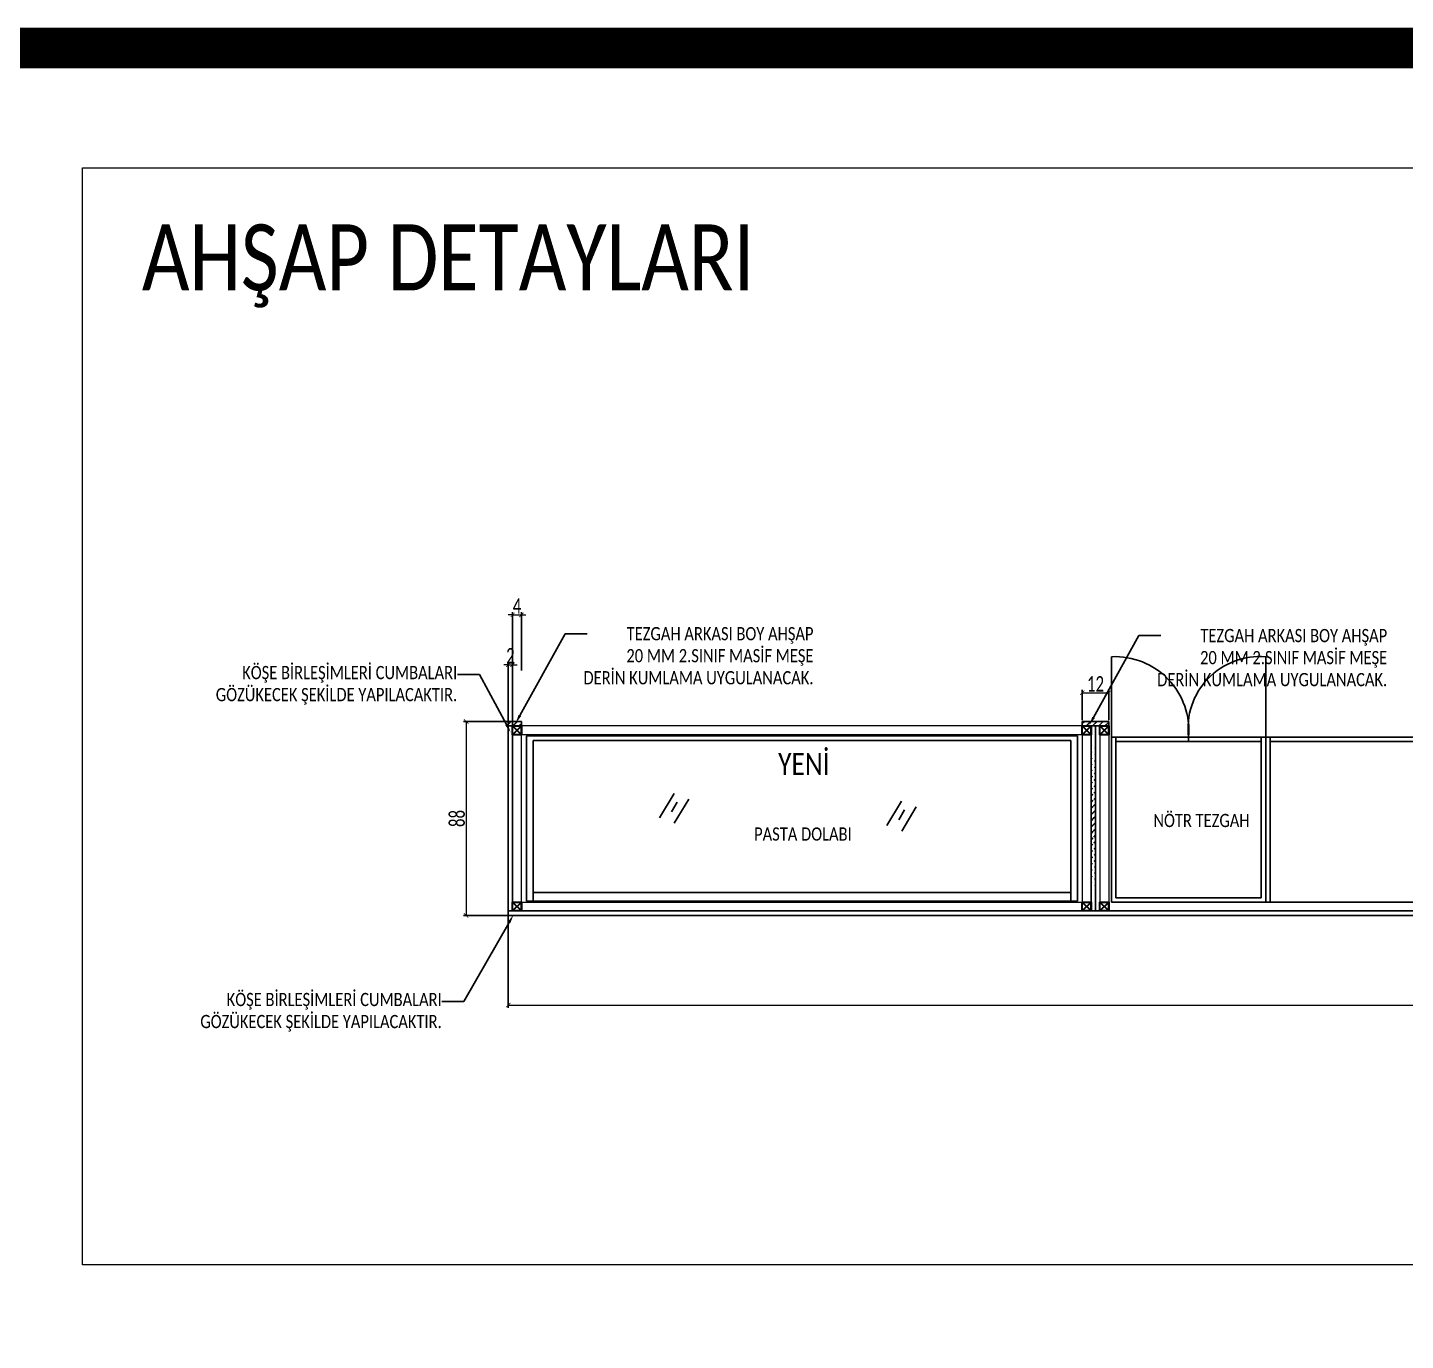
# Model space of a CAD drawing. Header units: millimetres. Extents: x -24 to 530668, y -246875 to -2983.
# Drawn here: x 270690 to 271315, y -109617 to -109021 of the extents above; entities that cross this region are included whole.
import ezdxf
from ezdxf import colors
from ezdxf.entities.mleader import LeaderData, LeaderLine
from ezdxf.math import Vec2, Vec3

# ---------------------------------------------------------------- set-up
doc = ezdxf.new("R2010")
doc.units = ezdxf.units.MM
doc.header["$PDMODE"] = 2
doc.layers.get('0').update_dxf_attribs({"lineweight": 20})
for name, color, linetype, lineweight in [('ahsap', 34, 'Continuous', 25), ('demir-1', 103, 'Continuous', 20), ('KP', 167, 'Continuous', 30), ('makineekipman', 156, 'Continuous', 20), ('mutfak ekipmanları', 167, 'Continuous', 25), ('text', 1, 'Continuous', 20), ('ölçü', 251, 'Continuous', 5)]:
    doc.layers.add(name, color=color, linetype=linetype, lineweight=lineweight)
doc.layers.add('yazı', color=11, linetype='Continuous')
doc.styles.add('text2', font='calibri.ttf', dxfattribs={"width": 0.8})
doc.styles.add('Ölçü50', font='calibri.ttf', dxfattribs={"width": 0.7})
doc.dimstyles.new('ölçü10', dxfattribs={"dimtxt": 7, "dimasz": 2, "dimexe": 1.25, "dimexo": 0.625, "dimgap": 0.5, "dimtad": 1, "dimzin": 9, "dimtxsty": 'Ölçü50', "dimblk": 'ARCHTICK', "dimcen": 2, "dimclrd": 256, "dimclre": 256, "dimclrt": 1, "dimazin": 2, "dimtfac": 1, "dimtix": 1, "dimtmove": 0, "dimatfit": 3, "dimldrblk": 'ARCHTICK', "dimfxl": 1, "dimlwd": -1, "dimarcsym": 0})
pattern_1 = [(45, (-8620.0434, 6163.8572), (-1.414213562, 1.414213562), []), (45, (-8619.9434, 6163.8572), (-1.414213562, 1.414213562), [])]

# ---------------------------------------------------------------- blocks, each defined once
blk = doc.blocks.new('fdg')
at = {"layer": 'KP'}
blk.add_lwpolyline([(249315.5, -96506), (249319.5, -96506), (249319.5, -96510), (249315.5, -96510), (249315.5, -96506), (249319.5, -96510), (249319.5, -96506), (249315.5, -96510)], dxfattribs=at)
blk = doc.blocks.new('ADF')
at = {"layer": 'ahsap', "ltscale": 50}
for p, q in [((259780.91, -105638.12, 0), (259780.91, -105601.66, 0)), ((259850.91, -105638.12, 0), (259850.91, -105601.66, 0)), ((259782.91, -105638.12, 0), (259782.91, -105711.12, 0)), ((259815.91, -105640.12, 0), (259815.91, -105638.12, 0)), ((259848.91, -105711.12, 0), (259848.91, -105638.12, 0)), ((259852.91, -105638.12, 0), (259852.91, -105713.12, 0)), ((259942.91, -105638.12, 0), (259942.91, -105713.12, 0)), ((260028.91, -105713.12, 0), (260028.91, -105638.12, 0)), ((259848.91, -105640.12, 0), (259782.91, -105640.12, 0)), ((260028.91, -105640.12, 0), (259852.91, -105640.12, 0)), ((259940.91, -105640.12, 0), (259940.91, -105713.12, 0)), ((259944.91, -105640.12, 0), (259944.91, -105713.12, 0)), ((259782.91, -105711.12, 0), (259848.91, -105711.12, 0))]:
    blk.add_line(p, q, dxfattribs=at)
at = {"layer": 'ahsap', "ltscale": 50, "elevation": 0}
for points in [[(259780.91, -105713.12), (259850.91, -105713.12), (259850.91, -105638.12), (259780.91, -105638.12)], [(259850.91, -105638.12), (259850.91, -105713.12), (260030.91, -105713.12), (260030.91, -105638.12)]]:
    blk.add_lwpolyline(points, close=True, dxfattribs=at)
at = {"layer": 'ahsap', "ltscale": 50}
for centre, radius, start, end in [((259782.53, -105635.13, 0), 33.52, 354.88326, 92.76777), ((259848.26, -105634.14, 0), 32.59, 85.32961, 187.01935)]:
    blk.add_arc(centre, radius, start, end, dxfattribs=at)
at = {"layer": 'yazı', "char_height": 6, "attachment_point": 7, "style": 'text2'}
for s, insert in [('NÖTR TEZGAH', (259799.93, -105679.05)), ('KASA DOLABI', (259920.19, -105679.05))]:
    blk.add_mtext_dynamic_manual_height_columns(s, width=527.0079, gutter_width=12.5, heights=[0], dxfattribs=dict(at, insert=insert))
blk = doc.blocks.new('PD')
at = {"layer": 'mutfak ekipmanları'}
for p, q in [((259693.11, -106262.8), (259442.97, -106262.8)), ((259442.97, -106262.8), (259442.97, -106337.8)), ((259693.11, -106337.8), (259693.11, -106262.8)), ((259690.11, -106264.8), (259445.97, -106264.8)), ((259445.97, -106264.8), (259445.97, -106337.8)), ((259690.11, -106337.8), (259690.11, -106264.8)), ((259503.39, -106299.91), (259509.99, -106288.93)), ((259511.37, -106292.84), (259508.84, -106297.31)), ((259510.11, -106302.45), (259516.71, -106291.47)), ((259606.6, -106303.43), (259613.2, -106292.45)), ((259613.32, -106305.97), (259619.92, -106294.99)), ((259614.57, -106296.37), (259612.04, -106300.84)), ((259442.97, -106337.8), (259693.11, -106337.8)), ((259445.97, -106333.8), (259690.11, -106333.8))]:
    blk.add_line(p, q, dxfattribs=at)
at = {"layer": 'yazı', "insert": (259546.34, -106304.33, 0), "char_height": 6, "attachment_point": 1, "style": 'text2'}
blk.add_mtext_dynamic_manual_height_columns('PASTA DOLABI', width=527.0079, gutter_width=12.5, heights=[0], dxfattribs=at)
blk = doc.blocks.new('_ArchTick')
at = {"color": 0, "linetype": 'ByBlock', "const_width": 0.15}
blk.add_lwpolyline([(-0.5, -0.5), (0.5, 0.5)], dxfattribs=at)
blk = doc.blocks.new('*D478')
at = {"layer": 'DEFPOINTS', "color": 0, "transparency": 16777216}
for p in [(270909.78, -109310.64), (270907.78, -109345.89), (270909.78, -109345.89)]:
    blk.add_point(p, dxfattribs=at)
at = {"layer": 'ölçü', "lineweight": -2, "transparency": 16777216}
for p, q in [((270907.78, -109345.26), (270907.78, -109309.39)), ((270909.78, -109345.26), (270909.78, -109309.39))]:
    blk.add_line(p, q, dxfattribs=at)
at = {"layer": 'ölçü', "transparency": 16777216}
for p, q in [((270907.78, -109310.64), (270905.78, -109310.64)), ((270907.78, -109310.64), (270909.78, -109310.64)), ((270909.78, -109310.64), (270911.78, -109310.64))]:
    blk.add_line(p, q, dxfattribs=at)
at = {"layer": 'ölçü', "transparency": 16777216, "xscale": 2, "yscale": 2, "zscale": 2}
blk.add_blockref('_ArchTick', (270907.78, -109310.64), dxfattribs=at)
at = {"layer": 'ölçü', "transparency": 16777216, "xscale": 2, "yscale": 2, "zscale": 2, "rotation": 180}
blk.add_blockref('_ArchTick', (270909.78, -109310.64), dxfattribs=at)
at = {"layer": 'ölçü', "color": 1, "transparency": 16777216, "insert": (270908.78, -109306.61), "char_height": 7, "attachment_point": 5, "style": 'Ölçü50'}
blk.add_mtext('2', dxfattribs=at)
blk = doc.blocks.new('*D479')
at = {"layer": 'DEFPOINTS', "color": 0, "transparency": 16777216}
for p in [(270913.78, -109288.02), (270913.78, -109313.83), (270909.78, -109323.26)]:
    blk.add_point(p, dxfattribs=at)
at = {"layer": 'ölçü', "transparency": 16777216}
for p, q in [((270909.78, -109288.02), (270907.78, -109288.02)), ((270909.78, -109288.02), (270913.78, -109288.02)), ((270913.78, -109288.02), (270915.78, -109288.02))]:
    blk.add_line(p, q, dxfattribs=at)
at = {"layer": 'ölçü', "lineweight": -2, "transparency": 16777216}
for p, q in [((270909.78, -109322.64), (270909.78, -109286.77)), ((270913.78, -109313.21), (270913.78, -109286.77))]:
    blk.add_line(p, q, dxfattribs=at)
at = {"layer": 'ölçü', "transparency": 16777216, "xscale": 2, "yscale": 2, "zscale": 2}
blk.add_blockref('_ArchTick', (270909.78, -109288.02), dxfattribs=at)
at = {"layer": 'ölçü', "transparency": 16777216, "xscale": 2, "yscale": 2, "zscale": 2, "rotation": 180}
blk.add_blockref('_ArchTick', (270913.78, -109288.02), dxfattribs=at)
at = {"layer": 'ölçü', "color": 1, "transparency": 16777216, "insert": (270911.78, -109284), "char_height": 7, "attachment_point": 5, "style": 'Ölçü50'}
blk.add_mtext('4', dxfattribs=at)
blk = doc.blocks.new('*D480')
at = {"layer": 'DEFPOINTS', "color": 0, "transparency": 16777216}
for p in [(270907.78, -109422.46), (271977.66, -109422.46), (271977.66, -109465.17)]:
    blk.add_point(p, dxfattribs=at)
at = {"layer": 'ölçü', "lineweight": -2, "transparency": 16777216}
for p, q in [((270907.78, -109423.08), (270907.78, -109466.42)), ((271977.66, -109423.08), (271977.66, -109466.42))]:
    blk.add_line(p, q, dxfattribs=at)
at = {"layer": 'ölçü', "transparency": 16777216}
blk.add_line((270907.78, -109465.17), (271977.66, -109465.17), dxfattribs=at)
at = {"layer": 'ölçü', "transparency": 16777216, "xscale": 2, "yscale": 2, "zscale": 2, "rotation": 180}
blk.add_blockref('_ArchTick', (270907.78, -109465.17), dxfattribs=at)
at = {"layer": 'ölçü', "transparency": 16777216, "xscale": 2, "yscale": 2, "zscale": 2}
blk.add_blockref('_ArchTick', (271977.66, -109465.17), dxfattribs=at)
at = {"layer": 'ölçü', "color": 1, "transparency": 16777216, "insert": (271442.72, -109460.35), "char_height": 7, "attachment_point": 5, "style": 'Ölçü50'}
blk.add_mtext('1069,88', dxfattribs=at)
blk = doc.blocks.new('*D484')
at = {"layer": 'DEFPOINTS', "color": 0, "transparency": 16777216}
for p in [(271180.35, -109323.38), (271168.35, -109336.46), (271180.35, -109336.46)]:
    blk.add_point(p, dxfattribs=at)
at = {"layer": 'ölçü', "lineweight": -2, "transparency": 16777216}
for p, q in [((271168.35, -109335.83), (271168.35, -109322.13)), ((271180.35, -109335.83), (271180.35, -109322.13))]:
    blk.add_line(p, q, dxfattribs=at)
at = {"layer": 'ölçü', "transparency": 16777216}
blk.add_line((271168.35, -109323.38), (271180.35, -109323.38), dxfattribs=at)
at = {"layer": 'ölçü', "transparency": 16777216, "xscale": 2, "yscale": 2, "zscale": 2, "rotation": 180}
blk.add_blockref('_ArchTick', (271168.35, -109323.38), dxfattribs=at)
at = {"layer": 'ölçü', "transparency": 16777216, "xscale": 2, "yscale": 2, "zscale": 2}
blk.add_blockref('_ArchTick', (271180.35, -109323.38), dxfattribs=at)
at = {"layer": 'ölçü', "color": 1, "transparency": 16777216, "insert": (271174.35, -109319.34), "char_height": 7, "attachment_point": 5, "style": 'Ölçü50'}
blk.add_mtext('12', dxfattribs=at)
blk = doc.blocks.new('*D485')
at = {"layer": 'DEFPOINTS', "color": 0, "transparency": 16777216}
for p in [(270910.78, -109336.46), (270888.7, -109424.46), (270910.78, -109424.46)]:
    blk.add_point(p, dxfattribs=at)
at = {"layer": 'ölçü', "lineweight": -2, "transparency": 16777216}
for p, q in [((270910.16, -109336.46), (270887.45, -109336.46)), ((270910.16, -109424.46), (270887.45, -109424.46))]:
    blk.add_line(p, q, dxfattribs=at)
at = {"layer": 'ölçü', "transparency": 16777216}
blk.add_line((270888.7, -109336.46), (270888.7, -109424.46), dxfattribs=at)
at = {"layer": 'ölçü', "transparency": 16777216, "xscale": 2, "yscale": 2, "zscale": 2}
for p, rotation in [((270888.7, -109336.46), 90), ((270888.7, -109424.46), 270)]:
    blk.add_blockref('_ArchTick', p, dxfattribs=dict(at, rotation=rotation))
at = {"layer": 'ölçü', "color": 1, "transparency": 16777216, "insert": (270884.61, -109380.46), "char_height": 7, "attachment_point": 5, "rotation": 90, "style": 'Ölçü50'}
blk.add_mtext('88', dxfattribs=at)

msp = doc.modelspace()

# ---------------------------------------------------------------- hatches: boundary and pattern name
at = {"layer": 'ahsap'}
h = msp.add_hatch(dxfattribs=at)
h.set_pattern_fill('JIS_LC_20A', color=0, scale=0.1)
h.set_pattern_definition(pattern_1)
h.paths.add_polyline_path([(270907.78, -109338.458), (270907.78, -109336.458), (270913.78, -109336.458), (270913.78, -109338.458)])
h = msp.add_hatch(dxfattribs=at)
h.set_pattern_fill('JIS_LC_20A', color=0, scale=0.1)
h.set_pattern_definition(pattern_1)
h.paths.add_polyline_path([(271180.346, -109338.458), (271180.346, -109336.458), (271168.346, -109336.458), (271168.346, -109338.458)])
h = msp.add_hatch(dxfattribs=at)
h.set_pattern_fill('JIS_LC_20A', color=0, scale=0.1)
h.set_pattern_definition(pattern_1)
edge = h.paths.add_edge_path()
edge.add_line((271174.346, -109338.458), (271174.346, -109422.458))
edge.add_line((271172.346, -109338.458), (271172.346, -109422.458))

# ---------------------------------------------------------------- linework, layer by layer
at = {"color": 1, "const_width": 18.492}
msp.add_lwpolyline([(269213.704, -109030.619), (275060.383, -109030.619), (275060.383, -110583.763), (269213.704, -110583.763)], close=True, dxfattribs=at)
msp.add_lwpolyline([(270714.572, -109085.085), (272318.154, -109085.085), (272318.154, -109583.156), (270714.572, -109583.156)], close=True)
at = {"layer": 'ahsap'}
for p, q in [((270909.78, -109338.458), (270909.78, -109422.458)), ((270907.78, -109422.458), (271977.656, -109422.458))]:
    msp.add_line(p, q, dxfattribs=at)
for points in [[(270907.78, -109338.458), (270907.78, -109336.458), (270913.78, -109336.458), (270913.78, -109338.458)], [(271180.346, -109338.458), (271180.346, -109336.458), (271168.346, -109336.458), (271168.346, -109338.458)]]:
    msp.add_lwpolyline(points, close=True, dxfattribs=at)
for points in [[(270909.78, -109338.458), (270907.78, -109338.458), (270907.78, -109424.458), (271977.656, -109424.458), (271977.656, -109338.458), (271975.656, -109338.458)], [(271172.346, -109338.458), (271172.346, -109422.458)], [(271174.346, -109338.458), (271174.346, -109422.458)]]:
    msp.add_lwpolyline(points, dxfattribs=at)
at = {"layer": 'demir-1'}
for p, q in [((271180.346, -109338.458), (270909.78, -109338.458)), ((270913.78, -109418.458), (270913.78, -109338.458)), ((271172.346, -109342.458), (270909.78, -109342.458)), ((270909.78, -109422.458), (270913.78, -109422.458))]:
    msp.add_line(p, q, dxfattribs=at)
for points in [[(271168.346, -109338.458), (271168.346, -109422.458)], [(271176.346, -109338.458), (271176.346, -109422.458)], [(271180.346, -109338.458), (271180.346, -109422.458)], [(271176.346, -109342.458), (271180.346, -109342.458)], [(270913.78, -109418.458), (271172.346, -109418.458)]]:
    msp.add_lwpolyline(points, dxfattribs=at)
msp.add_arc((271033.65, -109342.682), 75.87, 267.076435, 267.222969, dxfattribs=at)

# ---------------------------------------------------------------- block references
for name, p in [('ADF', (11400.684, -3705.383)), ('PD', (11473.068, -3080.193))]:
    msp.add_blockref(name, p, dxfattribs=at)
at = {"layer": 'makineekipman'}
for p in [(21594.282, -12832.458), (21852.847, -12832.458), (21860.847, -12832.458), (21594.282, -12912.458), (21852.847, -12912.458), (21860.847, -12912.458)]:
    msp.add_blockref('fdg', p, dxfattribs=at)

# ---------------------------------------------------------------- texts
at = {"layer": 'text', "insert": (270741.487, -109110.746), "char_height": 30, "width": 446.70143, "attachment_point": 1, "style": 'text2'}
msp.add_mtext('AHŞAP DETAYLARI', dxfattribs=at)
at = {"layer": 'yazı', "insert": (271030.298, -109350.738, 0), "char_height": 10, "attachment_point": 1, "style": 'text2'}
msp.add_mtext_dynamic_manual_height_columns('{\\C3;YENİ}', width=527.00794, gutter_width=12.5, heights=[0], dxfattribs=at)

# ---------------------------------------------------------------- dimensions: what is measured, and where the dimension line sits
at = {"layer": 'ölçü'}
dim = msp.add_linear_dim(base=(270913.78, -109288.016), p1=(270909.78, -109323.262), p2=(270913.78, -109313.833), dimstyle='ölçü10', override={"dimtmove": 1}, dxfattribs=at)
dim.commit()
dim.dimension.update_dxf_attribs({"geometry": '*D479', "text_midpoint": (270911.78, -109284)})
for base, p1, p2, picture, middle in [((270909.78, -109310.642), (270907.78, -109345.888), (270909.78, -109345.888), '*D478', (270908.78, -109306.607)), ((271180.346, -109323.378), (271168.346, -109336.458), (271180.346, -109336.458), '*D484', (271174.346, -109319.343)), ((271977.656, -109465.165), (270907.78, -109422.458), (271977.656, -109422.458), '*D480', (271442.718, -109460.349))]:
    dim = msp.add_linear_dim(base=base, p1=p1, p2=p2, dimstyle='ölçü10', dxfattribs=at)
    dim.commit()
    dim.dimension.update_dxf_attribs({"geometry": picture, "text_midpoint": middle})
dim = msp.add_linear_dim(base=(270888.7, -109424.458), p1=(270910.78, -109336.458), p2=(270910.78, -109424.458), angle=90, dimstyle='ölçü10', dxfattribs=at)
dim.commit()
dim.dimension.update_dxf_attribs({"geometry": '*D485', "text_midpoint": (270884.614, -109380.458)})

# ---------------------------------------------------------------- leaders
at = {"layer": 'yazı'}
ml = msp.add_multileader_mtext('Standard', dxfattribs=at)
ml.set_content('{\\fCalibri Light|b0|i0|c0|p34;\\C0;TEZGAH ARKASI BOY AHŞAP \\P20 MM 2.SINIF MASİF MEŞE \\PDERİN KUMLAMA UYGULANACAK.}', color=256, style='text2')
ml.set_leader_properties()
ml.build(insert=Vec2(0, 0))
ml.multileader.update_dxf_attribs({"dogleg_length": 10})
ctx = ml.context
ctx.base_point, ctx.char_height, ctx.landing_gap_size, ctx.plane_origin = Vec3(270943.682, -109296.6, 0), 6, 0.09, Vec3(270911.128, -109337.239, 0)
ctx.text_align_type = 2
notes = []
notes.append((ctx, [(0, (1, 1, 0), (270933.682, -109296.6, 0), (1, 0), 10, [(0, [(270911.128, -109337.239, 0)], 0, [])])]))
ctx.mtext.insert, ctx.mtext.alignment, ctx.mtext.flow_direction = Vec3(271046.348, -109293.56, 0), 3, 5
ml = msp.add_multileader_mtext('Standard', dxfattribs=at)
ml.set_content('{\\fCalibri Light|b0|i0|c0|p34;\\C0;TEZGAH ARKASI BOY AHŞAP \\P20 MM 2.SINIF MASİF MEŞE \\PDERİN KUMLAMA UYGULANACAK.}', color=256, style='text2')
ml.set_leader_properties()
ml.build(insert=Vec2(0, 0))
ml.multileader.update_dxf_attribs({"dogleg_length": 10})
ctx = ml.context
ctx.base_point, ctx.char_height, ctx.landing_gap_size, ctx.plane_origin = Vec3(271204.079, -109297.454, 0), 6, 0.09, Vec3(271171.525, -109338.093, 0)
ctx.text_align_type = 2
notes.append((ctx, [(0, (1, 1, 0), (271194.079, -109297.454, 0), (1, 0), 10, [(0, [(271171.525, -109338.093, 0)], 0, [])])]))
ctx.mtext.insert, ctx.mtext.alignment, ctx.mtext.flow_direction = Vec3(271306.745, -109294.414, 0), 3, 5
ml = msp.add_multileader_mtext('Standard', dxfattribs=at)
ml.set_content('{\\fCalibri Light|b0|i0|c0|p34;\\C0;KÖŞE BİRLEŞİMLERİ CUMBALARI \\PGÖZÜKECEK ŞEKİLDE YAPILACAKTIR.}', color=256, style='text2')
ml.set_leader_properties()
ml.build(insert=Vec2(0, 0))
ml.multileader.update_dxf_attribs({"dogleg_length": 10})
ctx = ml.context
ctx.base_point, ctx.char_height, ctx.landing_gap_size, ctx.plane_origin = Vec3(270776.379, -109315.057), 6, 0.09, Vec3(270974.626, -109373.133)
ctx.text_align_type = 2
notes.append((ctx, [(1, (1, 1, 0), (270894.721, -109315.057), (-1, 0), 10, [(0, [(270908.866, -109341.338)], 0, [])])]))
ctx.mtext.insert, ctx.mtext.alignment, ctx.mtext.flow_direction = Vec3(270884.631, -109311.215), 3, 5
ml = msp.add_multileader_mtext('Standard', dxfattribs=at)
ml.set_content('{\\fCalibri Light|b0|i0|c0|p34;\\C0;KÖŞE BİRLEŞİMLERİ CUMBALARI \\PGÖZÜKECEK ŞEKİLDE YAPILACAKTIR.}', color=256, style='text2')
ml.set_leader_properties()
ml.build(insert=Vec2(0, 0))
ml.multileader.update_dxf_attribs({"dogleg_length": 10})
ctx = ml.context
ctx.base_point, ctx.char_height, ctx.landing_gap_size, ctx.plane_origin = Vec3(270769.35, -109463.49), 6, 0.09, Vec3(270967.597, -109521.566)
ctx.text_align_type = 2
notes.append((ctx, [(1, (1, 1, 0), (270887.692, -109463.49), (-1, 0), 10, [(0, [(270910.186, -109424.166)], 0, [])])]))
ctx.mtext.insert, ctx.mtext.alignment, ctx.mtext.flow_direction = Vec3(270877.602, -109459.648), 3, 5
for ctx, leaders in notes:
    for number, flags, end, landing, length, lines in leaders:
        leader = LeaderData()
        leader.index, (leader.has_last_leader_line, leader.has_dogleg_vector, leader.attachment_direction) = number, flags
        leader.last_leader_point, leader.dogleg_vector, leader.dogleg_length = Vec3(end), Vec3(landing), length
        for number, points, colour, breaks in lines:
            line = LeaderLine()
            line.index, line.vertices, line.color, line.breaks = number, Vec3.list(points), colors.encode_raw_color(colour), breaks
            leader.lines.append(line)
        ctx.leaders.append(leader)

doc.saveas('drawing.dxf')
